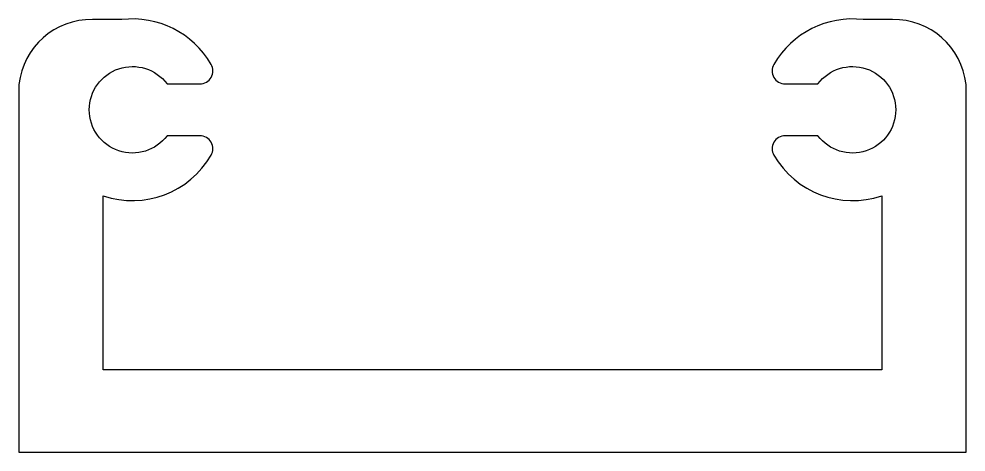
# Model space of a CAD drawing. Extents: x 693.7 to 737.5, y -26.1 to -6.1.
import ezdxf

# ---------------------------------------------------------------- set-up
doc = ezdxf.new("R2010")
doc.units = 0
doc.header["$LTSCALE"] = 15
doc.layers.get('0').update_dxf_attribs({"linetype": 'CONTINUOUS'})

msp = doc.modelspace()

# ---------------------------------------------------------------- linework, layer by layer
at = {"color": 7}
msp.add_lwpolyline([(693.653, -9.132), (693.653, -14.281), (693.653, -14.504), (693.653, -26.132), (737.453, -26.132), (737.453, -14.504), (737.453, -13.48), (737.453, -9.132, 0.387569), (734.053, -6.132), (732.693, -6.132, 0.299535), (728.565, -8.204, 0.57735), (729.085, -9.104), (730.603, -9.104, -3), (730.603, -11.504), (729.085, -11.504, 0.57735), (728.565, -12.404, 0.357802), (733.553, -14.281), (733.553, -22.332), (697.553, -22.332), (697.553, -14.281, 0.357802), (702.54, -12.404, 0.57735), (702.02, -11.504), (700.503, -11.504, -3), (700.503, -9.104), (702.02, -9.104, 0.57735), (702.54, -8.204, 0.299535), (698.413, -6.132), (697.053, -6.132, 0.387569)], format="xyb", close=True, dxfattribs=at)

doc.saveas('drawing.dxf')
